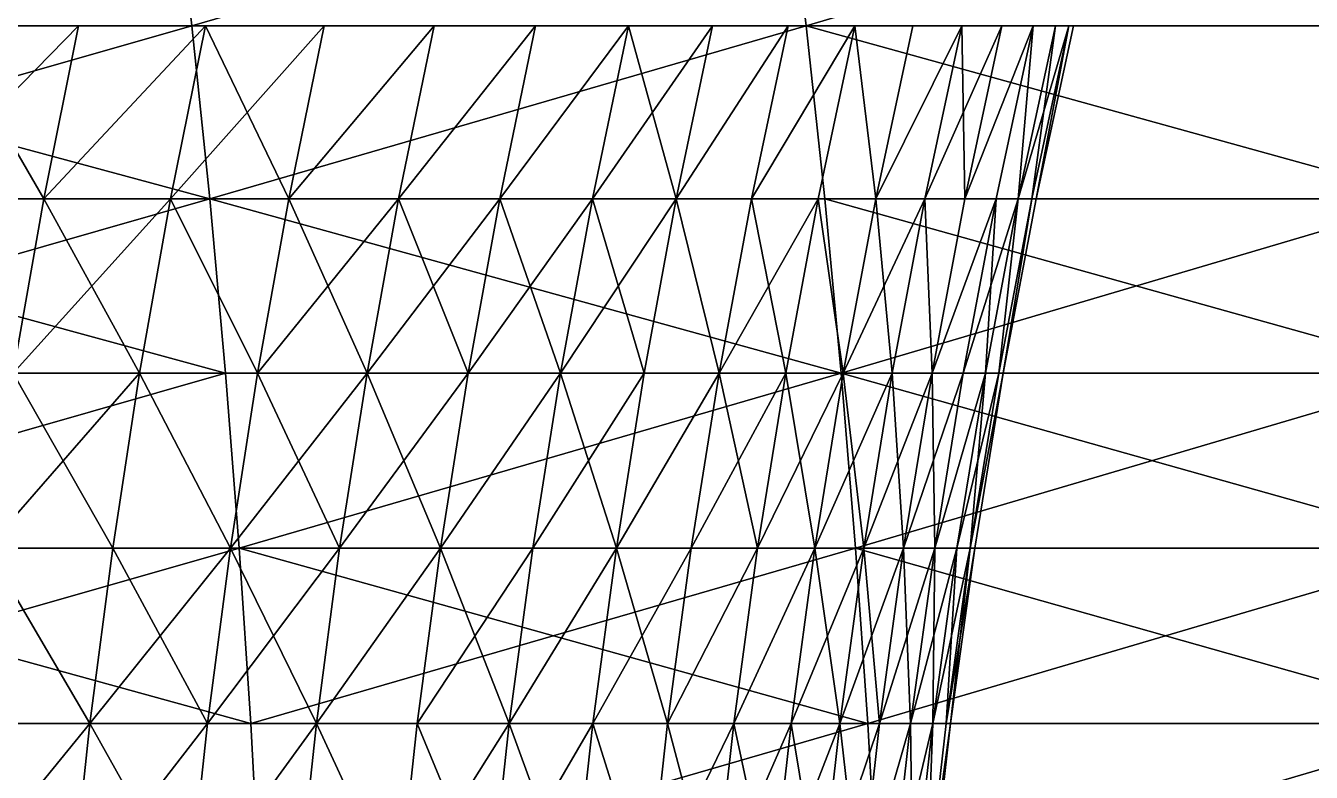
# Model space of a CAD drawing. Header units: millimetres. Extents: x -3250 to 8000, y -3250 to 3250.
# Drawn here: x 6302.1 to 6446.8, y 94 to 178 of the extents above; entities that cross this region are included whole.
import ezdxf

# ---------------------------------------------------------------- set-up
doc = ezdxf.new("R2010")
doc.units = ezdxf.units.MM
doc.header["$MEASUREMENT"] = 0
doc.layers.add('MESH_3D', color=2, linetype='CONTINUOUS')

msp = doc.modelspace()

# ---------------------------------------------------------------- linework, layer by layer
at = {"layer": 'MESH_3D'}
for points in [[(6318.58, 197.41, 25888.58), (6248.59, 197.41, 25925.58), (6250.72, 178.02, 25929.74)], [(6318.58, 197.41, 25888.58), (6250.72, 178.02, 25929.74), (6320.82, 178.02, 25892.69)], [(6387.63, 197.41, 25849.86), (6318.58, 197.41, 25888.58), (6320.82, 178.02, 25892.69)], [(6387.63, 197.41, 25849.86), (6320.82, 178.02, 25892.69), (6389.97, 178.02, 25853.91)], [(6455.69, 197.41, 25809.42), (6387.63, 197.41, 25849.86), (6389.97, 178.02, 25853.91)], [(6455.69, 197.41, 25809.42), (6389.97, 178.02, 25853.91), (6458.13, 178.02, 25813.42)], [(6250.72, 178.02, 770.26), (6320.82, 178.02, 807.31), (6322.83, 158.52, 803.62)], [(6250.72, 178.02, 770.26), (6322.83, 158.52, 803.62), (6252.64, 158.52, 766.53)], [(6320.82, 178.02, 25892.69), (6250.72, 178.02, 25929.74), (6252.64, 158.52, 25933.47)], [(6320.82, 178.02, 25892.69), (6252.64, 158.52, 25933.47), (6322.83, 158.52, 25896.38)], [(6288.98, 158.52, 2972.34), (6308.07, 178.02, 3008.13), (6292.84, 178.02, 2970.71)], [(6288.98, 158.52, 2972.34), (6304.16, 158.52, 3009.66), (6308.07, 178.02, 3008.13)], [(6304.16, 158.52, 23690.34), (6288.98, 158.52, 23727.66), (6292.84, 178.02, 23729.29)], [(6304.16, 158.52, 23690.34), (6292.84, 178.02, 23729.29), (6308.07, 178.02, 23691.87)], [(6304.16, 158.52, 3009.66), (6318.41, 158.52, 3047.34), (6322.36, 178.02, 3045.91)], [(6304.16, 158.52, 3009.66), (6322.36, 178.02, 3045.91), (6308.07, 178.02, 3008.13)], [(6322.36, 178.02, 23654.09), (6304.16, 158.52, 23690.34), (6308.07, 178.02, 23691.87)], [(6318.41, 158.52, 23652.66), (6304.16, 158.52, 23690.34), (6322.36, 178.02, 23654.09)], [(6318.41, 158.52, 3047.34), (6331.72, 158.52, 3085.37), (6322.36, 178.02, 3045.91)], [(6335.7, 178.02, 23615.97), (6318.41, 158.52, 23652.66), (6322.36, 178.02, 23654.09)], [(6331.72, 158.52, 23614.63), (6318.41, 158.52, 23652.66), (6335.7, 178.02, 23615.97)], [(6320.82, 178.02, 807.31), (6389.97, 178.02, 846.09), (6322.83, 158.52, 803.62)], [(6389.97, 178.02, 25853.91), (6320.82, 178.02, 25892.69), (6322.83, 158.52, 25896.38)], [(6322.36, 178.02, 3045.91), (6331.72, 158.52, 3085.37), (6335.7, 178.02, 3084.03)], [(6322.83, 158.52, 803.62), (6389.97, 178.02, 846.09), (6392.07, 158.52, 842.46)], [(6389.97, 178.02, 25853.91), (6322.83, 158.52, 25896.38), (6392.07, 158.52, 25857.54)], [(6331.72, 158.52, 3085.37), (6344.07, 158.52, 3123.72), (6348.08, 178.02, 3122.48)], [(6331.72, 158.52, 3085.37), (6348.08, 178.02, 3122.48), (6335.7, 178.02, 3084.03)], [(6348.08, 178.02, 23577.52), (6331.72, 158.52, 23614.63), (6335.7, 178.02, 23615.97)], [(6344.07, 158.52, 23576.28), (6331.72, 158.52, 23614.63), (6348.08, 178.02, 23577.52)], [(6344.07, 158.52, 3123.72), (6359.51, 178.02, 3161.22), (6348.08, 178.02, 3122.48)], [(6344.07, 158.52, 3123.72), (6355.47, 158.52, 3162.36), (6359.51, 178.02, 3161.22)], [(6359.51, 178.02, 23538.78), (6344.07, 158.52, 23576.28), (6348.08, 178.02, 23577.52)], [(6355.47, 158.52, 23537.64), (6344.07, 158.52, 23576.28), (6359.51, 178.02, 23538.78)], [(6355.47, 158.52, 3162.36), (6365.9, 158.52, 3201.27), (6369.96, 178.02, 3200.24)], [(6355.47, 158.52, 3162.36), (6369.96, 178.02, 3200.24), (6359.51, 178.02, 3161.22)], [(6369.96, 178.02, 23499.76), (6355.47, 158.52, 23537.64), (6359.51, 178.02, 23538.78)], [(6365.9, 158.52, 23498.73), (6355.47, 158.52, 23537.64), (6369.96, 178.02, 23499.76)], [(6365.9, 158.52, 3201.27), (6379.44, 178.02, 3239.5), (6369.96, 178.02, 3200.24)], [(6365.9, 158.52, 3201.27), (6375.35, 158.52, 3240.44), (6379.44, 178.02, 3239.5)], [(6375.35, 158.52, 23459.56), (6365.9, 158.52, 23498.73), (6369.96, 178.02, 23499.76)], [(6375.35, 158.52, 23459.56), (6369.96, 178.02, 23499.76), (6379.44, 178.02, 23460.5)], [(6375.35, 158.52, 3240.44), (6383.82, 158.52, 3279.82), (6387.94, 178.02, 3278.99)], [(6375.35, 158.52, 3240.44), (6387.94, 178.02, 3278.99), (6379.44, 178.02, 3239.5)], [(6387.94, 178.02, 23421.01), (6375.35, 158.52, 23459.56), (6379.44, 178.02, 23460.5)], [(6383.82, 158.52, 23420.18), (6375.35, 158.52, 23459.56), (6387.94, 178.02, 23421.01)], [(6383.82, 158.52, 3279.82), (6395.45, 178.02, 3318.68), (6387.94, 178.02, 3278.99)], [(6383.82, 158.52, 3279.82), (6391.31, 158.52, 3319.41), (6395.45, 178.02, 3318.68)], [(6395.45, 178.02, 23381.32), (6383.82, 158.52, 23420.18), (6387.94, 178.02, 23421.01)], [(6391.31, 158.52, 23380.59), (6383.82, 158.52, 23420.18), (6395.45, 178.02, 23381.32)], [(6389.97, 178.02, 846.09), (6460.32, 158.52, 883), (6392.07, 158.52, 842.46)], [(6389.97, 178.02, 846.09), (6458.13, 178.02, 886.58), (6460.32, 158.52, 883)], [(6460.32, 158.52, 25817), (6389.97, 178.02, 25853.91), (6392.07, 158.52, 25857.54)], [(6458.13, 178.02, 25813.42), (6389.97, 178.02, 25853.91), (6460.32, 158.52, 25817)], [(6391.31, 158.52, 3319.41), (6397.81, 158.52, 3359.17), (6395.45, 178.02, 3318.68)], [(6397.81, 158.52, 23340.83), (6391.31, 158.52, 23380.59), (6395.45, 178.02, 23381.32)], [(6395.45, 178.02, 3318.68), (6397.81, 158.52, 3359.17), (6401.96, 178.02, 3358.54)], [(6397.81, 158.52, 23340.83), (6395.45, 178.02, 23381.32), (6401.96, 178.02, 23341.46)], [(6397.81, 158.52, 3359.17), (6403.32, 158.52, 3399.08), (6407.48, 178.02, 3398.56)], [(6397.81, 158.52, 3359.17), (6407.48, 178.02, 3398.56), (6401.96, 178.02, 3358.54)], [(6407.48, 178.02, 23301.44), (6397.81, 158.52, 23340.83), (6401.96, 178.02, 23341.46)], [(6403.32, 158.52, 23300.92), (6397.81, 158.52, 23340.83), (6407.48, 178.02, 23301.44)], [(6403.32, 158.52, 3399.08), (6412.01, 178.02, 3438.69), (6407.48, 178.02, 3398.56)], [(6403.32, 158.52, 3399.08), (6407.83, 158.52, 3439.11), (6412.01, 178.02, 3438.69)], [(6407.83, 158.52, 23260.89), (6403.32, 158.52, 23300.92), (6407.48, 178.02, 23301.44)], [(6407.83, 158.52, 23260.89), (6407.48, 178.02, 23301.44), (6412.01, 178.02, 23261.31)], [(6407.83, 158.52, 3439.11), (6415.53, 178.02, 3478.93), (6412.01, 178.02, 3438.69)], [(6407.83, 158.52, 3439.11), (6411.34, 158.52, 3479.25), (6415.53, 178.02, 3478.93)], [(6415.53, 178.02, 23221.07), (6407.83, 158.52, 23260.89), (6412.01, 178.02, 23261.31)], [(6411.34, 158.52, 23220.75), (6407.83, 158.52, 23260.89), (6415.53, 178.02, 23221.07)], [(6411.34, 158.52, 3479.25), (6413.85, 158.52, 3519.46), (6415.53, 178.02, 3478.93)], [(6413.85, 158.52, 23180.54), (6411.34, 158.52, 23220.75), (6415.53, 178.02, 23221.07)], [(6413.85, 158.52, 3519.46), (6415.36, 158.52, 3559.72), (6419.55, 178.02, 3559.61)], [(6413.85, 158.52, 3519.46), (6419.55, 178.02, 3559.61), (6418.04, 178.02, 3519.25)], [(6415.53, 178.02, 3478.93), (6413.85, 158.52, 3519.46), (6418.04, 178.02, 3519.25)], [(6413.85, 158.52, 23180.54), (6415.53, 178.02, 23221.07), (6418.04, 178.02, 23180.75)], [(6415.36, 158.52, 23140.28), (6413.85, 158.52, 23180.54), (6418.04, 178.02, 23180.75)], [(6415.36, 158.52, 3559.72), (6415.86, 158.52, 3600), (6419.55, 178.02, 3559.61)], [(6415.36, 158.52, 23140.28), (6418.04, 178.02, 23180.75), (6419.55, 178.02, 23140.39)], [(6415.36, 158.52, 23140.28), (6419.55, 178.02, 23140.39), (6415.86, 158.52, 23100)], [(6419.55, 178.02, 3559.61), (6415.86, 158.52, 3600), (6420.06, 178.02, 3600)], [(6415.86, 158.52, 23100), (6420.06, 178.02, 3600), (6415.86, 158.52, 3600)], [(6415.86, 158.52, 23100), (6420.06, 178.02, 23100), (6420.06, 178.02, 3600)], [(6419.55, 178.02, 23140.39), (6420.06, 178.02, 23100), (6415.86, 158.52, 23100)], [(6252.64, 158.52, 766.53), (6322.83, 158.52, 803.62), (6324.6, 138.92, 800.36)], [(6252.64, 158.52, 766.53), (6324.6, 138.92, 800.36), (6254.33, 138.92, 763.23)], [(6322.83, 158.52, 25896.38), (6252.64, 158.52, 25933.47), (6254.33, 138.92, 25936.77)], [(6322.83, 158.52, 25896.38), (6254.33, 138.92, 25936.77), (6324.6, 138.92, 25899.64)], [(6288.98, 158.52, 2972.34), (6300.71, 138.92, 3011.01), (6304.16, 158.52, 3009.66)], [(6300.71, 138.92, 23688.99), (6288.98, 158.52, 23727.66), (6304.16, 158.52, 23690.34)], [(6300.71, 138.92, 3011.01), (6314.93, 138.92, 3048.61), (6318.41, 158.52, 3047.34)], [(6300.71, 138.92, 3011.01), (6318.41, 158.52, 3047.34), (6304.16, 158.52, 3009.66)], [(6314.93, 138.92, 23651.39), (6300.71, 138.92, 23688.99), (6304.16, 158.52, 23690.34)], [(6314.93, 138.92, 23651.39), (6304.16, 158.52, 23690.34), (6318.41, 158.52, 23652.66)], [(6314.93, 138.92, 3048.61), (6328.2, 138.92, 3086.55), (6318.41, 158.52, 3047.34)], [(6328.2, 138.92, 23613.45), (6314.93, 138.92, 23651.39), (6318.41, 158.52, 23652.66)], [(6318.41, 158.52, 3047.34), (6328.2, 138.92, 3086.55), (6331.72, 158.52, 3085.37)], [(6328.2, 138.92, 23613.45), (6318.41, 158.52, 23652.66), (6331.72, 158.52, 23614.63)], [(6322.83, 158.52, 803.62), (6393.92, 138.92, 839.24), (6324.6, 138.92, 800.36)], [(6322.83, 158.52, 803.62), (6392.07, 158.52, 842.46), (6393.92, 138.92, 839.24)], [(6393.92, 138.92, 25860.76), (6322.83, 158.52, 25896.38), (6324.6, 138.92, 25899.64)], [(6392.07, 158.52, 25857.54), (6322.83, 158.52, 25896.38), (6393.92, 138.92, 25860.76)], [(6328.2, 138.92, 3086.55), (6340.53, 138.92, 3124.81), (6344.07, 158.52, 3123.72)], [(6328.2, 138.92, 3086.55), (6344.07, 158.52, 3123.72), (6331.72, 158.52, 3085.37)], [(6340.53, 138.92, 23575.19), (6328.2, 138.92, 23613.45), (6331.72, 158.52, 23614.63)], [(6340.53, 138.92, 23575.19), (6331.72, 158.52, 23614.63), (6344.07, 158.52, 23576.28)], [(6340.53, 138.92, 3124.81), (6351.9, 138.92, 3163.36), (6355.47, 158.52, 3162.36)], [(6340.53, 138.92, 3124.81), (6355.47, 158.52, 3162.36), (6344.07, 158.52, 3123.72)], [(6351.9, 138.92, 23536.64), (6340.53, 138.92, 23575.19), (6344.07, 158.52, 23576.28)], [(6351.9, 138.92, 23536.64), (6344.07, 158.52, 23576.28), (6355.47, 158.52, 23537.64)], [(6351.9, 138.92, 3163.36), (6362.3, 138.92, 3202.19), (6365.9, 158.52, 3201.27)], [(6351.9, 138.92, 3163.36), (6365.9, 158.52, 3201.27), (6355.47, 158.52, 3162.36)], [(6362.3, 138.92, 23497.81), (6351.9, 138.92, 23536.64), (6355.47, 158.52, 23537.64)], [(6362.3, 138.92, 23497.81), (6355.47, 158.52, 23537.64), (6365.9, 158.52, 23498.73)], [(6362.3, 138.92, 3202.19), (6375.35, 158.52, 3240.44), (6365.9, 158.52, 3201.27)], [(6362.3, 138.92, 3202.19), (6371.73, 138.92, 3241.26), (6375.35, 158.52, 3240.44)], [(6371.73, 138.92, 23458.74), (6362.3, 138.92, 23497.81), (6365.9, 158.52, 23498.73)], [(6371.73, 138.92, 23458.74), (6365.9, 158.52, 23498.73), (6375.35, 158.52, 23459.56)], [(6371.73, 138.92, 3241.26), (6380.19, 138.92, 3280.56), (6375.35, 158.52, 3240.44)], [(6380.19, 138.92, 23419.44), (6371.73, 138.92, 23458.74), (6375.35, 158.52, 23459.56)], [(6375.35, 158.52, 3240.44), (6380.19, 138.92, 3280.56), (6383.82, 158.52, 3279.82)], [(6380.19, 138.92, 23419.44), (6375.35, 158.52, 23459.56), (6383.82, 158.52, 23420.18)], [(6380.19, 138.92, 3280.56), (6391.31, 158.52, 3319.41), (6383.82, 158.52, 3279.82)], [(6380.19, 138.92, 3280.56), (6387.66, 138.92, 3320.05), (6391.31, 158.52, 3319.41)], [(6387.66, 138.92, 23379.95), (6380.19, 138.92, 23419.44), (6383.82, 158.52, 23420.18)], [(6387.66, 138.92, 23379.95), (6383.82, 158.52, 23420.18), (6391.31, 158.52, 23380.59)], [(6387.66, 138.92, 3320.05), (6394.15, 138.92, 3359.72), (6391.31, 158.52, 3319.41)], [(6394.15, 138.92, 23340.28), (6387.66, 138.92, 23379.95), (6391.31, 158.52, 23380.59)], [(6391.31, 158.52, 3319.41), (6394.15, 138.92, 3359.72), (6397.81, 158.52, 3359.17)], [(6394.15, 138.92, 23340.28), (6391.31, 158.52, 23380.59), (6397.81, 158.52, 23340.83)], [(6392.07, 158.52, 842.46), (6460.32, 158.52, 883), (6462.26, 138.92, 879.84)], [(6392.07, 158.52, 842.46), (6462.26, 138.92, 879.84), (6393.92, 138.92, 839.24)], [(6460.32, 158.52, 25817), (6392.07, 158.52, 25857.54), (6393.92, 138.92, 25860.76)], [(6460.32, 158.52, 25817), (6393.92, 138.92, 25860.76), (6462.26, 138.92, 25820.16)], [(6394.15, 138.92, 3359.72), (6399.64, 138.92, 3399.54), (6403.32, 158.52, 3399.08)], [(6394.15, 138.92, 3359.72), (6403.32, 158.52, 3399.08), (6397.81, 158.52, 3359.17)], [(6399.64, 138.92, 23300.46), (6394.15, 138.92, 23340.28), (6397.81, 158.52, 23340.83)], [(6399.64, 138.92, 23300.46), (6397.81, 158.52, 23340.83), (6403.32, 158.52, 23300.92)], [(6399.64, 138.92, 3399.54), (6404.14, 138.92, 3439.48), (6403.32, 158.52, 3399.08)], [(6404.14, 138.92, 23260.52), (6399.64, 138.92, 23300.46), (6403.32, 158.52, 23300.92)], [(6403.32, 158.52, 3399.08), (6404.14, 138.92, 3439.48), (6407.83, 158.52, 3439.11)], [(6404.14, 138.92, 23260.52), (6403.32, 158.52, 23300.92), (6407.83, 158.52, 23260.89)], [(6404.14, 138.92, 3439.48), (6407.65, 138.92, 3479.52), (6411.34, 158.52, 3479.25)], [(6404.14, 138.92, 3439.48), (6411.34, 158.52, 3479.25), (6407.83, 158.52, 3439.11)], [(6411.34, 158.52, 23220.75), (6404.14, 138.92, 23260.52), (6407.83, 158.52, 23260.89)], [(6407.65, 138.92, 23220.48), (6404.14, 138.92, 23260.52), (6411.34, 158.52, 23220.75)], [(6407.65, 138.92, 3479.52), (6410.15, 138.92, 3519.64), (6413.85, 158.52, 3519.46)], [(6407.65, 138.92, 3479.52), (6413.85, 158.52, 3519.46), (6411.34, 158.52, 3479.25)], [(6410.15, 138.92, 23180.36), (6407.65, 138.92, 23220.48), (6411.34, 158.52, 23220.75)], [(6410.15, 138.92, 3519.64), (6411.65, 138.92, 3559.81), (6413.85, 158.52, 3519.46)], [(6410.15, 138.92, 23180.36), (6411.34, 158.52, 23220.75), (6413.85, 158.52, 23180.54)], [(6411.65, 138.92, 23140.19), (6410.15, 138.92, 23180.36), (6413.85, 158.52, 23180.54)], [(6411.65, 138.92, 3559.81), (6412.15, 138.92, 3600), (6415.36, 158.52, 3559.72)], [(6413.85, 158.52, 3519.46), (6411.65, 138.92, 3559.81), (6415.36, 158.52, 3559.72)], [(6411.65, 138.92, 23140.19), (6415.36, 158.52, 23140.28), (6412.15, 138.92, 23100)], [(6411.65, 138.92, 23140.19), (6413.85, 158.52, 23180.54), (6415.36, 158.52, 23140.28)], [(6415.36, 158.52, 3559.72), (6412.15, 138.92, 3600), (6415.86, 158.52, 3600)], [(6415.86, 158.52, 23100), (6415.86, 158.52, 3600), (6412.15, 138.92, 3600)], [(6412.15, 138.92, 23100), (6415.86, 158.52, 23100), (6412.15, 138.92, 3600)], [(6415.36, 158.52, 23140.28), (6415.86, 158.52, 23100), (6412.15, 138.92, 23100)], [(6254.33, 138.92, 763.23), (6324.6, 138.92, 800.36), (6255.8, 119.23, 760.36)], [(6324.6, 138.92, 25899.64), (6254.33, 138.92, 25936.77), (6255.8, 119.23, 25939.64)], [(6255.8, 119.23, 760.36), (6324.6, 138.92, 800.36), (6326.14, 119.23, 797.54)], [(6324.6, 138.92, 25899.64), (6255.8, 119.23, 25939.64), (6326.14, 119.23, 25902.46)], [(6297.72, 119.23, 3012.19), (6311.9, 119.23, 3049.71), (6314.93, 138.92, 3048.61)], [(6297.72, 119.23, 3012.19), (6314.93, 138.92, 3048.61), (6300.71, 138.92, 3011.01)], [(6311.9, 119.23, 23650.29), (6297.72, 119.23, 23687.81), (6300.71, 138.92, 23688.99)], [(6311.9, 119.23, 23650.29), (6300.71, 138.92, 23688.99), (6314.93, 138.92, 23651.39)], [(6311.9, 119.23, 3049.71), (6325.15, 119.23, 3087.58), (6314.93, 138.92, 3048.61)], [(6325.15, 119.23, 23612.42), (6311.9, 119.23, 23650.29), (6314.93, 138.92, 23651.39)], [(6314.93, 138.92, 3048.61), (6325.15, 119.23, 3087.58), (6328.2, 138.92, 3086.55)], [(6325.15, 119.23, 23612.42), (6314.93, 138.92, 23651.39), (6328.2, 138.92, 23613.45)], [(6324.6, 138.92, 800.36), (6393.92, 138.92, 839.24), (6326.14, 119.23, 797.54)], [(6393.92, 138.92, 25860.76), (6324.6, 138.92, 25899.64), (6326.14, 119.23, 25902.46)], [(6325.15, 119.23, 3087.58), (6340.53, 138.92, 3124.81), (6328.2, 138.92, 3086.55)], [(6325.15, 119.23, 3087.58), (6337.45, 119.23, 3125.76), (6340.53, 138.92, 3124.81)], [(6337.45, 119.23, 23574.24), (6325.15, 119.23, 23612.42), (6328.2, 138.92, 23613.45)], [(6326.14, 119.23, 797.54), (6393.92, 138.92, 839.24), (6395.53, 119.23, 836.46)], [(6393.92, 138.92, 25860.76), (6326.14, 119.23, 25902.46), (6395.53, 119.23, 25863.54)], [(6337.45, 119.23, 23574.24), (6328.2, 138.92, 23613.45), (6340.53, 138.92, 23575.19)], [(6337.45, 119.23, 3125.76), (6351.9, 138.92, 3163.36), (6340.53, 138.92, 3124.81)], [(6337.45, 119.23, 3125.76), (6348.8, 119.23, 3164.24), (6351.9, 138.92, 3163.36)], [(6348.8, 119.23, 23535.76), (6337.45, 119.23, 23574.24), (6340.53, 138.92, 23575.19)], [(6348.8, 119.23, 23535.76), (6340.53, 138.92, 23575.19), (6351.9, 138.92, 23536.64)], [(6348.8, 119.23, 3164.24), (6359.18, 119.23, 3202.98), (6362.3, 138.92, 3202.19)], [(6348.8, 119.23, 3164.24), (6362.3, 138.92, 3202.19), (6351.9, 138.92, 3163.36)], [(6362.3, 138.92, 23497.81), (6348.8, 119.23, 23535.76), (6351.9, 138.92, 23536.64)], [(6359.18, 119.23, 23497.02), (6348.8, 119.23, 23535.76), (6362.3, 138.92, 23497.81)], [(6359.18, 119.23, 3202.98), (6371.73, 138.92, 3241.26), (6362.3, 138.92, 3202.19)], [(6359.18, 119.23, 3202.98), (6368.6, 119.23, 3241.98), (6371.73, 138.92, 3241.26)], [(6368.6, 119.23, 23458.02), (6359.18, 119.23, 23497.02), (6362.3, 138.92, 23497.81)], [(6368.6, 119.23, 23458.02), (6362.3, 138.92, 23497.81), (6371.73, 138.92, 23458.74)], [(6368.6, 119.23, 3241.98), (6380.19, 138.92, 3280.56), (6371.73, 138.92, 3241.26)], [(6368.6, 119.23, 3241.98), (6377.03, 119.23, 3281.2), (6380.19, 138.92, 3280.56)], [(6380.19, 138.92, 23419.44), (6368.6, 119.23, 23458.02), (6371.73, 138.92, 23458.74)], [(6377.03, 119.23, 23418.8), (6368.6, 119.23, 23458.02), (6380.19, 138.92, 23419.44)], [(6377.03, 119.23, 3281.2), (6384.49, 119.23, 3320.61), (6387.66, 138.92, 3320.05)], [(6377.03, 119.23, 3281.2), (6387.66, 138.92, 3320.05), (6380.19, 138.92, 3280.56)], [(6384.49, 119.23, 23379.39), (6377.03, 119.23, 23418.8), (6380.19, 138.92, 23419.44)], [(6384.49, 119.23, 23379.39), (6380.19, 138.92, 23419.44), (6387.66, 138.92, 23379.95)], [(6384.49, 119.23, 3320.61), (6390.96, 119.23, 3360.2), (6394.15, 138.92, 3359.72)], [(6384.49, 119.23, 3320.61), (6394.15, 138.92, 3359.72), (6387.66, 138.92, 3320.05)], [(6390.96, 119.23, 23339.8), (6384.49, 119.23, 23379.39), (6387.66, 138.92, 23379.95)], [(6390.96, 119.23, 23339.8), (6387.66, 138.92, 23379.95), (6394.15, 138.92, 23340.28)], [(6390.96, 119.23, 3360.2), (6396.45, 119.23, 3399.94), (6399.64, 138.92, 3399.54)], [(6390.96, 119.23, 3360.2), (6399.64, 138.92, 3399.54), (6394.15, 138.92, 3359.72)], [(6396.45, 119.23, 23300.06), (6390.96, 119.23, 23339.8), (6394.15, 138.92, 23340.28)], [(6393.92, 138.92, 839.24), (6462.26, 138.92, 879.84), (6395.53, 119.23, 836.46)], [(6463.93, 119.23, 25822.91), (6393.92, 138.92, 25860.76), (6395.53, 119.23, 25863.54)], [(6462.26, 138.92, 25820.16), (6393.92, 138.92, 25860.76), (6463.93, 119.23, 25822.91)], [(6396.45, 119.23, 23300.06), (6394.15, 138.92, 23340.28), (6399.64, 138.92, 23300.46)], [(6395.53, 119.23, 836.46), (6462.26, 138.92, 879.84), (6463.93, 119.23, 877.09)], [(6396.45, 119.23, 3399.94), (6400.94, 119.23, 3439.8), (6399.64, 138.92, 3399.54)], [(6404.14, 138.92, 23260.52), (6396.45, 119.23, 23300.06), (6399.64, 138.92, 23300.46)], [(6400.94, 119.23, 23260.2), (6396.45, 119.23, 23300.06), (6404.14, 138.92, 23260.52)], [(6399.64, 138.92, 3399.54), (6400.94, 119.23, 3439.8), (6404.14, 138.92, 3439.48)], [(6400.94, 119.23, 3439.8), (6407.65, 138.92, 3479.52), (6404.14, 138.92, 3439.48)], [(6400.94, 119.23, 3439.8), (6404.44, 119.23, 3479.76), (6407.65, 138.92, 3479.52)], [(6404.44, 119.23, 23220.24), (6400.94, 119.23, 23260.2), (6404.14, 138.92, 23260.52)], [(6404.44, 119.23, 23220.24), (6404.14, 138.92, 23260.52), (6407.65, 138.92, 23220.48)], [(6404.44, 119.23, 3479.76), (6406.94, 119.23, 3519.8), (6410.15, 138.92, 3519.64)], [(6404.44, 119.23, 3479.76), (6410.15, 138.92, 3519.64), (6407.65, 138.92, 3479.52)], [(6410.15, 138.92, 23180.36), (6404.44, 119.23, 23220.24), (6407.65, 138.92, 23220.48)], [(6406.94, 119.23, 23180.2), (6404.44, 119.23, 23220.24), (6410.15, 138.92, 23180.36)], [(6406.94, 119.23, 3519.8), (6408.44, 119.23, 3559.89), (6411.65, 138.92, 3559.81)], [(6406.94, 119.23, 3519.8), (6411.65, 138.92, 3559.81), (6410.15, 138.92, 3519.64)], [(6408.44, 119.23, 23140.11), (6406.94, 119.23, 23180.2), (6410.15, 138.92, 23180.36)], [(6408.44, 119.23, 3559.89), (6412.15, 138.92, 3600), (6411.65, 138.92, 3559.81)], [(6408.44, 119.23, 3559.89), (6408.94, 119.23, 3600), (6412.15, 138.92, 3600)], [(6408.44, 119.23, 23140.11), (6411.65, 138.92, 23140.19), (6412.15, 138.92, 23100)], [(6408.44, 119.23, 23140.11), (6410.15, 138.92, 23180.36), (6411.65, 138.92, 23140.19)], [(6408.44, 119.23, 23140.11), (6412.15, 138.92, 23100), (6408.94, 119.23, 23100)], [(6412.15, 138.92, 23100), (6412.15, 138.92, 3600), (6408.94, 119.23, 3600)], [(6408.94, 119.23, 23100), (6412.15, 138.92, 23100), (6408.94, 119.23, 3600)], [(6255.8, 119.23, 760.36), (6326.14, 119.23, 797.54), (6327.44, 99.47, 795.14)], [(6255.8, 119.23, 760.36), (6327.44, 99.47, 795.14), (6257.04, 99.47, 757.94)], [(6326.14, 119.23, 25902.46), (6255.8, 119.23, 25939.64), (6257.04, 99.47, 25942.06)], [(6326.14, 119.23, 25902.46), (6257.04, 99.47, 25942.06), (6327.44, 99.47, 25904.86)], [(6295.18, 99.47, 3013.19), (6309.34, 99.47, 3050.64), (6297.72, 119.23, 3012.19)], [(6309.34, 99.47, 23649.36), (6295.18, 99.47, 23686.81), (6297.72, 119.23, 23687.81)], [(6297.72, 119.23, 3012.19), (6309.34, 99.47, 3050.64), (6311.9, 119.23, 3049.71)], [(6309.34, 99.47, 23649.36), (6297.72, 119.23, 23687.81), (6311.9, 119.23, 23650.29)], [(6309.34, 99.47, 3050.64), (6322.57, 99.47, 3088.44), (6325.15, 119.23, 3087.58)], [(6309.34, 99.47, 3050.64), (6325.15, 119.23, 3087.58), (6311.9, 119.23, 3049.71)], [(6322.57, 99.47, 23611.56), (6309.34, 99.47, 23649.36), (6311.9, 119.23, 23650.29)], [(6322.57, 99.47, 23611.56), (6311.9, 119.23, 23650.29), (6325.15, 119.23, 23612.42)], [(6322.57, 99.47, 3088.44), (6337.45, 119.23, 3125.76), (6325.15, 119.23, 3087.58)], [(6322.57, 99.47, 3088.44), (6334.85, 99.47, 3126.56), (6337.45, 119.23, 3125.76)], [(6334.85, 99.47, 23573.44), (6322.57, 99.47, 23611.56), (6325.15, 119.23, 23612.42)], [(6334.85, 99.47, 23573.44), (6325.15, 119.23, 23612.42), (6337.45, 119.23, 23574.24)], [(6326.14, 119.23, 797.54), (6395.53, 119.23, 836.46), (6396.9, 99.47, 834.1)], [(6326.14, 119.23, 797.54), (6396.9, 99.47, 834.1), (6327.44, 99.47, 795.14)], [(6395.53, 119.23, 25863.54), (6326.14, 119.23, 25902.46), (6327.44, 99.47, 25904.86)], [(6395.53, 119.23, 25863.54), (6327.44, 99.47, 25904.86), (6396.9, 99.47, 25865.9)], [(6334.85, 99.47, 3126.56), (6346.18, 99.47, 3164.97), (6348.8, 119.23, 3164.24)], [(6334.85, 99.47, 3126.56), (6348.8, 119.23, 3164.24), (6337.45, 119.23, 3125.76)], [(6348.8, 119.23, 23535.76), (6334.85, 99.47, 23573.44), (6337.45, 119.23, 23574.24)], [(6346.18, 99.47, 23535.03), (6334.85, 99.47, 23573.44), (6348.8, 119.23, 23535.76)], [(6346.18, 99.47, 3164.97), (6359.18, 119.23, 3202.98), (6348.8, 119.23, 3164.24)], [(6346.18, 99.47, 3164.97), (6356.54, 99.47, 3203.66), (6359.18, 119.23, 3202.98)], [(6356.54, 99.47, 23496.34), (6346.18, 99.47, 23535.03), (6348.8, 119.23, 23535.76)], [(6356.54, 99.47, 23496.34), (6348.8, 119.23, 23535.76), (6359.18, 119.23, 23497.02)], [(6356.54, 99.47, 3203.66), (6368.6, 119.23, 3241.98), (6359.18, 119.23, 3202.98)], [(6356.54, 99.47, 3203.66), (6365.94, 99.47, 3242.58), (6368.6, 119.23, 3241.98)], [(6368.6, 119.23, 23458.02), (6356.54, 99.47, 23496.34), (6359.18, 119.23, 23497.02)], [(6365.94, 99.47, 23457.42), (6356.54, 99.47, 23496.34), (6368.6, 119.23, 23458.02)], [(6365.94, 99.47, 3242.58), (6377.03, 119.23, 3281.2), (6368.6, 119.23, 3241.98)], [(6365.94, 99.47, 3242.58), (6374.36, 99.47, 3281.74), (6377.03, 119.23, 3281.2)], [(6374.36, 99.47, 23418.26), (6365.94, 99.47, 23457.42), (6368.6, 119.23, 23458.02)], [(6374.36, 99.47, 23418.26), (6368.6, 119.23, 23458.02), (6377.03, 119.23, 23418.8)], [(6374.36, 99.47, 3281.74), (6381.81, 99.47, 3321.08), (6384.49, 119.23, 3320.61)], [(6374.36, 99.47, 3281.74), (6384.49, 119.23, 3320.61), (6377.03, 119.23, 3281.2)], [(6384.49, 119.23, 23379.39), (6374.36, 99.47, 23418.26), (6377.03, 119.23, 23418.8)], [(6381.81, 99.47, 23378.92), (6374.36, 99.47, 23418.26), (6384.49, 119.23, 23379.39)], [(6381.81, 99.47, 3321.08), (6388.27, 99.47, 3360.61), (6390.96, 119.23, 3360.2)], [(6381.81, 99.47, 3321.08), (6390.96, 119.23, 3360.2), (6384.49, 119.23, 3320.61)], [(6390.96, 119.23, 23339.8), (6381.81, 99.47, 23378.92), (6384.49, 119.23, 23379.39)], [(6388.27, 99.47, 23339.39), (6381.81, 99.47, 23378.92), (6390.96, 119.23, 23339.8)], [(6388.27, 99.47, 3360.61), (6393.74, 99.47, 3400.28), (6396.45, 119.23, 3399.94)], [(6388.27, 99.47, 3360.61), (6396.45, 119.23, 3399.94), (6390.96, 119.23, 3360.2)], [(6393.74, 99.47, 23299.72), (6388.27, 99.47, 23339.39), (6390.96, 119.23, 23339.8)], [(6393.74, 99.47, 23299.72), (6390.96, 119.23, 23339.8), (6396.45, 119.23, 23300.06)], [(6393.74, 99.47, 3400.28), (6400.94, 119.23, 3439.8), (6396.45, 119.23, 3399.94)], [(6393.74, 99.47, 3400.28), (6398.23, 99.47, 3440.07), (6400.94, 119.23, 3439.8)], [(6398.23, 99.47, 23259.93), (6393.74, 99.47, 23299.72), (6396.45, 119.23, 23300.06)], [(6395.53, 119.23, 836.46), (6463.93, 119.23, 877.09), (6465.36, 99.47, 874.77)], [(6395.53, 119.23, 836.46), (6465.36, 99.47, 874.77), (6396.9, 99.47, 834.1)], [(6463.93, 119.23, 25822.91), (6395.53, 119.23, 25863.54), (6396.9, 99.47, 25865.9)], [(6398.23, 99.47, 23259.93), (6396.45, 119.23, 23300.06), (6400.94, 119.23, 23260.2)], [(6463.93, 119.23, 25822.91), (6396.9, 99.47, 25865.9), (6465.36, 99.47, 25825.23)], [(6398.23, 99.47, 3440.07), (6401.72, 99.47, 3479.97), (6404.44, 119.23, 3479.76)], [(6398.23, 99.47, 3440.07), (6404.44, 119.23, 3479.76), (6400.94, 119.23, 3439.8)], [(6401.72, 99.47, 23220.03), (6398.23, 99.47, 23259.93), (6400.94, 119.23, 23260.2)], [(6401.72, 99.47, 23220.03), (6400.94, 119.23, 23260.2), (6404.44, 119.23, 23220.24)], [(6401.72, 99.47, 3479.97), (6404.21, 99.47, 3519.94), (6404.44, 119.23, 3479.76)], [(6406.94, 119.23, 23180.2), (6401.72, 99.47, 23220.03), (6404.44, 119.23, 23220.24)], [(6404.21, 99.47, 23180.06), (6401.72, 99.47, 23220.03), (6406.94, 119.23, 23180.2)], [(6404.21, 99.47, 3519.94), (6408.44, 119.23, 3559.89), (6406.94, 119.23, 3519.8)], [(6404.21, 99.47, 3519.94), (6405.71, 99.47, 3559.96), (6408.44, 119.23, 3559.89)], [(6404.44, 119.23, 3479.76), (6404.21, 99.47, 3519.94), (6406.94, 119.23, 3519.8)], [(6405.71, 99.47, 23140.04), (6404.21, 99.47, 23180.06), (6406.94, 119.23, 23180.2)], [(6405.71, 99.47, 3559.96), (6406.21, 99.47, 3600), (6408.44, 119.23, 3559.89)], [(6405.71, 99.47, 23140.04), (6406.94, 119.23, 23180.2), (6408.44, 119.23, 23140.11)], [(6405.71, 99.47, 23140.04), (6408.44, 119.23, 23140.11), (6408.94, 119.23, 23100)], [(6405.71, 99.47, 23140.04), (6408.94, 119.23, 23100), (6406.21, 99.47, 23100)], [(6408.44, 119.23, 3559.89), (6406.21, 99.47, 3600), (6408.94, 119.23, 3600)], [(6406.21, 99.47, 23100), (6408.94, 119.23, 3600), (6406.21, 99.47, 3600)], [(6406.21, 99.47, 23100), (6408.94, 119.23, 23100), (6408.94, 119.23, 3600)], [(6257.04, 99.47, 757.94), (6327.44, 99.47, 795.14), (6328.51, 79.65, 793.18)], [(6257.04, 99.47, 757.94), (6328.51, 79.65, 793.18), (6258.06, 79.65, 755.95)], [(6328.51, 79.65, 25906.82), (6257.04, 99.47, 25942.06), (6258.06, 79.65, 25944.05)], [(6327.44, 99.47, 25904.86), (6257.04, 99.47, 25942.06), (6328.51, 79.65, 25906.82)], [(6293.1, 79.65, 3014), (6309.34, 99.47, 3050.64), (6295.18, 99.47, 3013.19)], [(6293.1, 79.65, 3014), (6307.24, 79.65, 3051.41), (6309.34, 99.47, 3050.64)], [(6307.24, 79.65, 23648.59), (6293.1, 79.65, 23686), (6295.18, 99.47, 23686.81)], [(6307.24, 79.65, 23648.59), (6295.18, 99.47, 23686.81), (6309.34, 99.47, 23649.36)], [(6307.24, 79.65, 3051.41), (6320.45, 79.65, 3089.16), (6322.57, 99.47, 3088.44)], [(6307.24, 79.65, 3051.41), (6322.57, 99.47, 3088.44), (6309.34, 99.47, 3050.64)], [(6320.45, 79.65, 23610.84), (6307.24, 79.65, 23648.59), (6309.34, 99.47, 23649.36)], [(6320.45, 79.65, 23610.84), (6309.34, 99.47, 23649.36), (6322.57, 99.47, 23611.56)], [(6320.45, 79.65, 3089.16), (6332.72, 79.65, 3127.22), (6334.85, 99.47, 3126.56)], [(6320.45, 79.65, 3089.16), (6334.85, 99.47, 3126.56), (6322.57, 99.47, 3088.44)], [(6334.85, 99.47, 23573.44), (6320.45, 79.65, 23610.84), (6322.57, 99.47, 23611.56)], [(6332.72, 79.65, 23572.78), (6320.45, 79.65, 23610.84), (6334.85, 99.47, 23573.44)], [(6327.44, 99.47, 795.14), (6396.9, 99.47, 834.1), (6328.51, 79.65, 793.18)], [(6396.9, 99.47, 25865.9), (6327.44, 99.47, 25904.86), (6328.51, 79.65, 25906.82)], [(6328.51, 79.65, 793.18), (6396.9, 99.47, 834.1), (6398.01, 79.65, 832.16)], [(6396.9, 99.47, 25865.9), (6328.51, 79.65, 25906.82), (6398.01, 79.65, 25867.84)], [(6332.72, 79.65, 3127.22), (6344.03, 79.65, 3165.58), (6334.85, 99.47, 3126.56)], [(6344.03, 79.65, 23534.42), (6332.72, 79.65, 23572.78), (6334.85, 99.47, 23573.44)], [(6334.85, 99.47, 3126.56), (6344.03, 79.65, 3165.58), (6346.18, 99.47, 3164.97)], [(6344.03, 79.65, 23534.42), (6334.85, 99.47, 23573.44), (6346.18, 99.47, 23535.03)], [(6344.03, 79.65, 3165.58), (6354.38, 79.65, 3204.21), (6356.54, 99.47, 3203.66)], [(6344.03, 79.65, 3165.58), (6356.54, 99.47, 3203.66), (6346.18, 99.47, 3164.97)], [(6354.38, 79.65, 23495.79), (6344.03, 79.65, 23534.42), (6346.18, 99.47, 23535.03)], [(6354.38, 79.65, 23495.79), (6346.18, 99.47, 23535.03), (6356.54, 99.47, 23496.34)], [(6354.38, 79.65, 3204.21), (6365.94, 99.47, 3242.58), (6356.54, 99.47, 3203.66)], [(6354.38, 79.65, 3204.21), (6363.76, 79.65, 3243.08), (6365.94, 99.47, 3242.58)], [(6363.76, 79.65, 23456.92), (6354.38, 79.65, 23495.79), (6356.54, 99.47, 23496.34)], [(6363.76, 79.65, 23456.92), (6356.54, 99.47, 23496.34), (6365.94, 99.47, 23457.42)], [(6363.76, 79.65, 3243.08), (6372.17, 79.65, 3282.18), (6365.94, 99.47, 3242.58)], [(6372.17, 79.65, 23417.82), (6363.76, 79.65, 23456.92), (6365.94, 99.47, 23457.42)], [(6365.94, 99.47, 3242.58), (6372.17, 79.65, 3282.18), (6374.36, 99.47, 3281.74)], [(6372.17, 79.65, 23417.82), (6365.94, 99.47, 23457.42), (6374.36, 99.47, 23418.26)], [(6372.17, 79.65, 3282.18), (6379.61, 79.65, 3321.47), (6381.81, 99.47, 3321.08)], [(6372.17, 79.65, 3282.18), (6381.81, 99.47, 3321.08), (6374.36, 99.47, 3281.74)], [(6379.61, 79.65, 23378.53), (6372.17, 79.65, 23417.82), (6374.36, 99.47, 23418.26)], [(6379.61, 79.65, 23378.53), (6374.36, 99.47, 23418.26), (6381.81, 99.47, 23378.92)], [(6379.61, 79.65, 3321.47), (6388.27, 99.47, 3360.61), (6381.81, 99.47, 3321.08)], [(6379.61, 79.65, 3321.47), (6386.06, 79.65, 3360.94), (6388.27, 99.47, 3360.61)], [(6386.06, 79.65, 23339.06), (6379.61, 79.65, 23378.53), (6381.81, 99.47, 23378.92)], [(6386.06, 79.65, 23339.06), (6381.81, 99.47, 23378.92), (6388.27, 99.47, 23339.39)], [(6386.06, 79.65, 3360.94), (6391.53, 79.65, 3400.56), (6393.74, 99.47, 3400.28)], [(6386.06, 79.65, 3360.94), (6393.74, 99.47, 3400.28), (6388.27, 99.47, 3360.61)], [(6391.53, 79.65, 23299.44), (6386.06, 79.65, 23339.06), (6388.27, 99.47, 23339.39)], [(6391.53, 79.65, 23299.44), (6388.27, 99.47, 23339.39), (6393.74, 99.47, 23299.72)], [(6391.53, 79.65, 3400.56), (6396, 79.65, 3440.3), (6398.23, 99.47, 3440.07)], [(6391.53, 79.65, 3400.56), (6398.23, 99.47, 3440.07), (6393.74, 99.47, 3400.28)], [(6396, 79.65, 23259.7), (6391.53, 79.65, 23299.44), (6393.74, 99.47, 23299.72)], [(6396, 79.65, 23259.7), (6393.74, 99.47, 23299.72), (6398.23, 99.47, 23259.93)], [(6396, 79.65, 3440.3), (6399.49, 79.65, 3480.13), (6401.72, 99.47, 3479.97)], [(6396, 79.65, 3440.3), (6401.72, 99.47, 3479.97), (6398.23, 99.47, 3440.07)], [(6401.72, 99.47, 23220.03), (6396, 79.65, 23259.7), (6398.23, 99.47, 23259.93)], [(6399.49, 79.65, 23219.87), (6396, 79.65, 23259.7), (6401.72, 99.47, 23220.03)], [(6396.9, 99.47, 834.1), (6465.36, 99.47, 874.77), (6398.01, 79.65, 832.16)], [(6465.36, 99.47, 25825.23), (6396.9, 99.47, 25865.9), (6398.01, 79.65, 25867.84)], [(6398.01, 79.65, 832.16), (6465.36, 99.47, 874.77), (6466.52, 79.65, 872.86)], [(6465.36, 99.47, 25825.23), (6398.01, 79.65, 25867.84), (6466.52, 79.65, 25827.14)], [(6399.49, 79.65, 3480.13), (6401.98, 79.65, 3520.05), (6404.21, 99.47, 3519.94)], [(6399.49, 79.65, 3480.13), (6404.21, 99.47, 3519.94), (6401.72, 99.47, 3479.97)], [(6401.98, 79.65, 23179.95), (6399.49, 79.65, 23219.87), (6401.72, 99.47, 23220.03)], [(6401.98, 79.65, 23179.95), (6401.72, 99.47, 23220.03), (6404.21, 99.47, 23180.06)], [(6401.98, 79.65, 3520.05), (6403.48, 79.65, 3560.01), (6404.21, 99.47, 3519.94)], [(6403.48, 79.65, 23139.99), (6401.98, 79.65, 23179.95), (6404.21, 99.47, 23180.06)], [(6403.48, 79.65, 3560.01), (6406.21, 99.47, 3600), (6405.71, 99.47, 3559.96)], [(6403.48, 79.65, 3560.01), (6403.98, 79.65, 3600), (6406.21, 99.47, 3600)], [(6404.21, 99.47, 3519.94), (6403.48, 79.65, 3560.01), (6405.71, 99.47, 3559.96)], [(6403.48, 79.65, 23139.99), (6404.21, 99.47, 23180.06), (6405.71, 99.47, 23140.04)], [(6403.48, 79.65, 23139.99), (6406.21, 99.47, 23100), (6403.98, 79.65, 23100)], [(6403.48, 79.65, 23139.99), (6405.71, 99.47, 23140.04), (6406.21, 99.47, 23100)], [(6403.98, 79.65, 23100), (6406.21, 99.47, 3600), (6403.98, 79.65, 3600)], [(6403.98, 79.65, 23100), (6406.21, 99.47, 23100), (6406.21, 99.47, 3600)]]:
    msp.add_3dface(points, dxfattribs=at)

doc.saveas('drawing.dxf')
